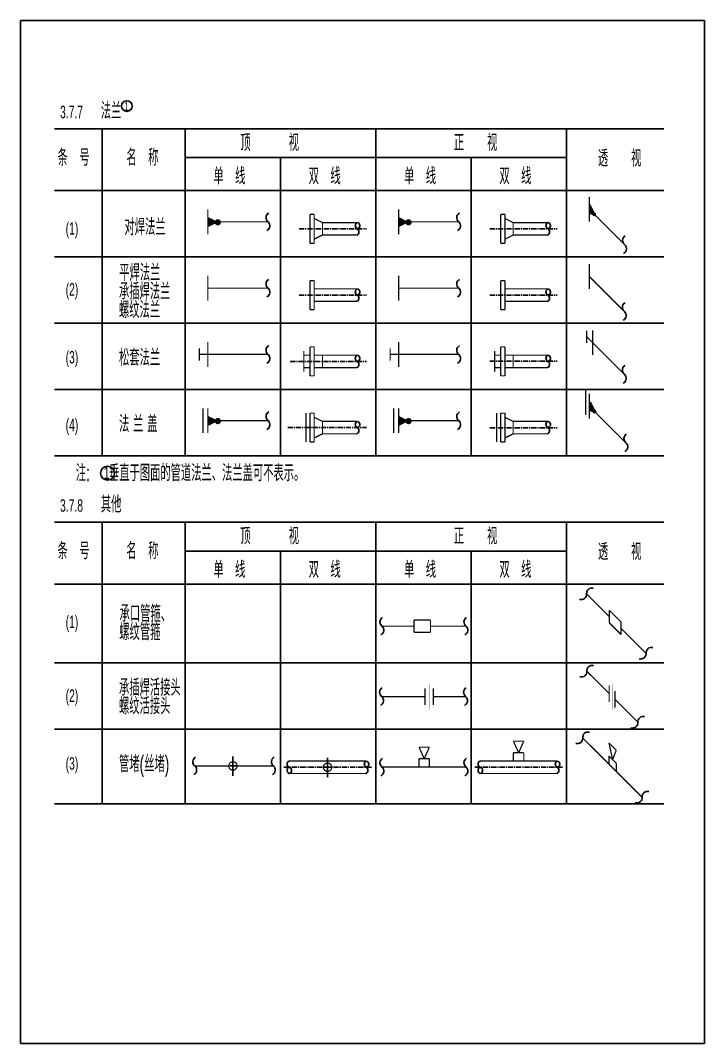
# Model space of a CAD drawing. Header units: inches. Extents: x -18 to 2014, y 4 to 801.
# Drawn here: x 1099.9 to 1264.9, y 283.3 to 530.3 of the extents above; entities that cross this region are included whole.
import ezdxf

# ---------------------------------------------------------------- set-up
doc = ezdxf.new("R2010")
doc.units = ezdxf.units.IN
doc.header["$MEASUREMENT"] = 0
doc.linetypes.add('CENTER', pattern=[2, 1.25, -0.25, 0.25, -0.25])
doc.layers.add('TEXT', color=6, linetype='Continuous')
doc.styles.get("Standard").update_dxf_attribs({"font": 'pdatxt.shx', "bigfont": 'hztxt.shx'})

# ---------------------------------------------------------------- blocks, each defined once
blk = doc.blocks.new('*X3')
at = {"color": 0}
for p, q in [((1613.410746696561, 291.1917765558359), (1613.802506521954, 291.5835363812286)), ((1613.413943824136, 291.2480066920004), (1613.775990017659, 291.6100528855231)), ((1613.417140951712, 291.3042368281649), (1613.749473513365, 291.6365693898176)), ((1613.420338079287, 291.3604669643294), (1613.72295700907, 291.6630858941122)), ((1613.423535206863, 291.4166971004937), (1613.696440504776, 291.6896023984066)), ((1613.966501277841, 290.9261342301286), (1613.426354446841, 291.4662810611287)), ((1613.426732334438, 291.4729272366582), (1613.669924000481, 291.7161189027011)), ((1614.059708953255, 290.8859595633039), (1613.429207569861, 291.5164609466983)), ((1613.429568040355, 291.1575648910408), (1613.829023026248, 291.5570198769341)), ((1613.429929462014, 291.5291573728227), (1613.643407496187, 291.7426354069956)), ((1614.152916628668, 290.8457848964794), (1613.43206069288, 291.5666408322675)), ((1613.433126589589, 291.5853875089873), (1613.616890991892, 291.7691519112901)), ((1614.246124304082, 290.8056102296549), (1613.4349138159, 291.6168207178367)), ((1613.436323717165, 291.6416176451518), (1613.590374487598, 291.7956684155846)), ((1614.339331979496, 290.7654355628302), (1613.43776693892, 291.6670006034062)), ((1613.43952084474, 291.6978477813161), (1613.563857983303, 291.822184919879)), ((1614.432539654909, 290.7252608960057), (1613.440620061939, 291.7171804889754)), ((1613.442717972316, 291.7540779174806), (1613.537341479009, 291.8487014241736)), ((1614.525747330323, 290.685086229181), (1613.443473184959, 291.767360374545)), ((1613.445915099891, 291.8103080536451), (1613.510824974714, 291.875217928468)), ((1614.618955005736, 290.6449115623565), (1613.446326307979, 291.8175402601142)), ((1613.449112227467, 291.8665381898097), (1613.48430847042, 291.9017344327626)), ((1614.712162681149, 290.604736895532), (1613.449179430998, 291.8677201456834)), ((1614.805370356564, 290.5645622287072), (1613.452032554018, 291.9179000312529)), ((1614.794933988446, 290.6280316054136), (1613.454885677038, 291.9680799168221)), ((1613.455506482618, 291.9789984621386), (1613.88380727087, 292.407299250391)), ((1614.739275063133, 290.7367235393153), (1613.457738800057, 292.0182598023916)), ((1613.457791966125, 291.9282509370572), (1613.901767385458, 292.3722263563903)), ((1613.458703610193, 292.0352285983031), (1613.865847156282, 292.4423721443919)), ((1614.683616137821, 290.8454154732164), (1613.460591923077, 292.0684396879608)), ((1613.461900737769, 292.0914587344677), (1613.847887041694, 292.4774450383927)), ((1614.627957212509, 290.9541074071175), (1613.463445046096, 292.1186195735301)), ((1613.465097865344, 292.1476888706322), (1613.829926927106, 292.5125179323936)), ((1614.572298287196, 291.0627993410192), (1613.466298169116, 292.1687994590996)), ((1613.466627544393, 291.1415913864898), (1613.855539530543, 291.5305033726397)), ((1613.46829499292, 292.2039190067967), (1613.811966812518, 292.5475908263944)), ((1614.516639361884, 291.1714912749203), (1613.469151292136, 292.2189793446688)), ((1613.471492120495, 292.260149142961), (1613.794006697929, 292.5826637203951)), ((1614.460980436572, 291.2801832088221), (1613.472004415155, 292.2691592302384)), ((1613.474689248071, 292.3163792791256), (1613.776046583341, 292.6177366143959)), ((1614.405321511259, 291.3888751427231), (1613.474857538175, 292.3193391158076)), ((1614.349662585947, 291.4975670766243), (1613.477710661195, 292.3695190013768)), ((1613.477886375646, 292.3726094152901), (1613.758086468753, 292.6528095083967)), ((1614.294003660635, 291.6062590105259), (1613.480563784214, 292.4196988869463)), ((1613.481083503222, 292.4288395514546), (1613.740126354165, 292.6878824023976)), ((1614.238344735322, 291.7149509444271), (1613.483416907234, 292.4698787725155)), ((1613.484280630797, 292.4850696876191), (1613.722166239577, 292.7229552963984)), ((1613.48430847042, 291.9017344327626), (1613.919727500047, 292.3371534623895)), ((1614.18268581001, 291.8236428783288), (1613.486270030254, 292.5200586580851)), ((1613.487477758373, 292.5412998237834), (1613.704206124988, 292.7580281903992)), ((1614.127026884698, 291.9323348122299), (1613.489123153273, 292.5702385436543)), ((1613.490674885948, 292.597529959948), (1613.6862460104, 292.7931010844)), ((1614.071367959385, 292.041026746131), (1613.491976276293, 292.6204184292235)), ((1613.493872013524, 292.6537600961125), (1613.668285895812, 292.8281739784008)), ((1614.015709034073, 292.1497186800327), (1613.494829399312, 292.670598314793)), ((1613.497069141099, 292.709990232277), (1613.650325781224, 292.8632468724016)), ((1613.96005010876, 292.2584106139338), (1613.497682522332, 292.7207782003623)), ((1613.500266268675, 292.7662203684415), (1613.632365666636, 292.8983197664024)), ((1613.904391183448, 292.3671025478355), (1613.500535645352, 292.7709580859318)), ((1613.848732258136, 292.4757944817366), (1613.503388768371, 292.8211379715011)), ((1613.50346339625, 292.8224505046059), (1613.614405552047, 292.9333926604032)), ((1613.503687048431, 291.1256178819388), (1613.882056034837, 291.5039868683451)), ((1613.793073332823, 292.5844864156377), (1613.506241891391, 292.8713178570703)), ((1613.506660523826, 292.8786806407704), (1613.596445437459, 292.968465554404)), ((1613.737414407511, 292.6931783495394), (1613.509095014411, 292.9214977426398)), ((1613.509857651401, 292.9349107769349), (1613.578485322871, 293.0035384484049)), ((1613.510824974714, 291.8752179284681), (1613.937687614635, 292.3020805683886)), ((1613.681755482199, 292.8018702834405), (1613.51194813743, 292.971677628209)), ((1613.513054778977, 292.9911409130993), (1613.560525208283, 293.0386113424057)), ((1613.626096556886, 292.9105622173423), (1613.51480126045, 293.0218575137786)), ((1613.516251906552, 293.0473710492639), (1613.542565093695, 293.0736842364065)), ((1613.570437631574, 293.0192541512433), (1613.51765438347, 293.0720373993478)), ((1613.537341479009, 291.8487014241736), (1613.955647729223, 292.2670076743879)), ((1613.540746552469, 291.1096443773877), (1613.908572539132, 291.4774703640506)), ((1613.563857983303, 291.8221849198791), (1613.973607843811, 292.231934780387)), ((1613.590374487598, 291.7956684155847), (1613.991567958399, 292.1968618863863)), ((1613.616890991892, 291.7691519112901), (1614.009528072987, 292.1617889923854)), ((1613.643407496187, 291.7426354069956), (1614.027488187576, 292.1267160983846)), ((1613.669924000481, 291.7161189027011), (1614.045448302164, 292.0916432043838)), ((1613.696440504776, 291.6896023984066), (1614.063408416752, 292.0565703103829)), ((1613.72295700907, 291.6630858941122), (1614.08136853134, 292.0214974163822)), ((1613.749473513365, 291.6365693898177), (1614.099328645928, 291.9864245223814)), ((1613.775990017659, 291.6100528855231), (1614.117288760517, 291.9513516283806)), ((1613.802506521954, 291.5835363812287), (1614.135248875105, 291.9162787343797)), ((1613.829023026248, 291.5570198769341), (1614.153208989693, 291.8812058403789)), ((1613.855539530543, 291.5305033726397), (1614.171169104281, 291.8461329463782)), ((1613.882056034837, 291.5039868683452), (1614.189129218869, 291.8110600523773)), ((1613.908572539132, 291.4774703640507), (1614.207089333458, 291.7759871583765)), ((1613.935089043426, 291.4509538597562), (1614.225049448046, 291.7409142643757)), ((1613.961605547721, 291.4244373554617), (1614.243009562634, 291.7058413703749)), ((1613.988122052015, 291.3979208511672), (1614.260969677222, 291.6707684763741)), ((1614.01463855631, 291.3714043468727), (1614.27892979181, 291.6356955823733)), ((1614.041155060604, 291.3448878425782), (1614.296889906398, 291.6006226883725)), ((1614.067671564899, 291.3183713382837), (1614.314850020987, 291.5655497943716)), ((1614.094188069193, 291.2918548339892), (1614.332810135575, 291.5304769003708)), ((1614.120704573488, 291.2653383296948), (1614.350770250163, 291.4954040063701)), ((1614.147221077782, 291.2388218254002), (1614.368730364751, 291.4603311123693)), ((1613.500462900773, 291.1270075642516), (1613.412088831743, 291.215381633282)), ((1613.593670576187, 291.0868328974268), (1613.414941954762, 291.2655615188515)), ((1613.686878251601, 291.0466582306024), (1613.417795077782, 291.3157414044207)), ((1613.780085927014, 291.0064835637779), (1613.420648200802, 291.36592128999)), ((1613.873293602428, 290.9663088969531), (1613.423501323821, 291.4161011755595)), ((1613.577806056507, 291.0936708728367), (1613.935089043426, 291.4509538597561)), ((1613.614865560545, 291.0776973682857), (1613.961605547721, 291.4244373554616)), ((1613.651925064583, 291.0617238637347), (1613.988122052015, 291.3979208511672)), ((1613.688984568621, 291.0457503591836), (1614.01463855631, 291.3714043468727)), ((1613.726044072659, 291.0297768546326), (1614.041155060604, 291.3448878425781)), ((1613.763103576696, 291.0138033500816), (1614.067671564899, 291.3183713382837)), ((1613.800163080735, 290.9978298455305), (1614.094188069193, 291.2918548339891)), ((1613.837222584772, 290.9818563409795), (1614.120704573488, 291.2653383296947)), ((1613.87428208881, 290.9658828364285), (1614.147221077782, 291.2388218254002)), ((1613.911341592848, 290.9499093318774), (1614.173737582077, 291.2123053211057)), ((1613.948401096886, 290.9339358273264), (1614.200254086371, 291.1857888168112)), ((1613.985460600924, 290.9179623227754), (1614.226770590666, 291.1592723125167)), ((1614.022520104962, 290.9019888182244), (1614.25328709496, 291.1327558082222)), ((1614.059579609, 290.8860153136733), (1614.279803599255, 291.1062393039277)), ((1614.096639113038, 290.8700418091223), (1614.306320103549, 291.0797227996332)), ((1614.133698617076, 290.8540683045713), (1614.332836607844, 291.0532062953387)), ((1614.170758121114, 290.8380948000203), (1614.359353112138, 291.0266897910442)), ((1614.173737582077, 291.2123053211058), (1614.386690479339, 291.4252582183684)), ((1614.200254086371, 291.1857888168112), (1614.404650593927, 291.3901853243676)), ((1614.207817625152, 290.8221212954692), (1614.385869616433, 291.0001732867498)), ((1614.226770590666, 291.1592723125167), (1614.422610708516, 291.3551124303668)), ((1614.24487712919, 290.8061477909182), (1614.412386120727, 290.9736567824552)), ((1614.25328709496, 291.1327558082223), (1614.440570823104, 291.320039536366)), ((1614.279803599255, 291.1062393039278), (1614.458530937692, 291.2849666423652)), ((1614.281936633228, 290.7901742863672), (1614.438902625022, 290.9471402781608)), ((1614.306320103549, 291.0797227996333), (1614.47649105228, 291.2498937483643)), ((1614.318996137266, 290.7742007818161), (1614.465419129316, 290.9206237738662)), ((1614.332836607844, 291.0532062953388), (1614.494451166868, 291.2148208543636)), ((1614.356055641304, 290.7582272772651), (1614.491935633611, 290.8941072695717)), ((1614.359353112138, 291.0266897910442), (1614.512411281456, 291.1797479603627)), ((1614.385869616433, 291.0001732867498), (1614.530371396045, 291.144675066362)), ((1614.393115145342, 290.7422537727141), (1614.518452137905, 290.8675907652773)), ((1614.412386120727, 290.9736567824553), (1614.548331510633, 291.1096021723612)), ((1614.43017464938, 290.7262802681631), (1614.5449686422, 290.8410742609828)), ((1614.438902625022, 290.9471402781608), (1614.566291625221, 291.0745292783603)), ((1614.465419129316, 290.9206237738663), (1614.584251739809, 291.0394563843595)), ((1614.467234153418, 290.710306763612), (1614.571485146494, 290.8145577566883)), ((1614.491935633611, 290.8941072695718), (1614.602211854397, 291.0043834903586)), ((1614.504293657456, 290.694333259061), (1614.598001650789, 290.7880412523938)), ((1614.518452137905, 290.8675907652773), (1614.620171968986, 290.969310596358)), ((1614.541353161494, 290.6783597545099), (1614.624518155083, 290.7615247480992)), ((1614.5449686422, 290.8410742609829), (1614.638132083574, 290.9342377023571)), ((1614.571485146494, 290.8145577566883), (1614.656092198162, 290.8991648083563)), ((1614.578412665532, 290.662386249959), (1614.651034659378, 290.7350082438048)), ((1614.598001650789, 290.7880412523938), (1614.67405231275, 290.8640919143555)), ((1614.61547216957, 290.6464127454079), (1614.677551163672, 290.7084917395103)), ((1614.624518155083, 290.7615247480993), (1614.692012427338, 290.8290190203546)), ((1614.651034659378, 290.7350082438049), (1614.709972541927, 290.7939461263539)), ((1614.652531673608, 290.6304392408569), (1614.704067667966, 290.6819752352158)), ((1614.677551163672, 290.7084917395104), (1614.727932656515, 290.758873232353)), ((1614.689591177646, 290.6144657363059), (1614.730584172261, 290.6554587309213)), ((1614.704067667967, 290.6819752352159), (1614.745892771103, 290.7238003383522)), ((1614.726650681684, 290.5984922317548), (1614.757100676556, 290.6289422266268)), ((1614.730584172261, 290.6554587309213), (1614.763852885691, 290.6887274443514)), ((1614.757100676556, 290.6289422266269), (1614.781813000279, 290.6536545503506)), ((1614.763710185721, 290.5825187272038), (1614.78361718085, 290.6024257223323)), ((1614.78361718085, 290.6024257223324), (1614.799773114868, 290.6185816563498)), ((1614.800769689759, 290.5665452226528), (1614.810133685145, 290.5759092180379))]:
    blk.add_line(p, q, dxfattribs=at)
blk = doc.blocks.new('BZH')
at = {"layer": 'TEXT', "color": 6}
for centre, start, end in [((0.5330142281600274, 0.6703013697842835), 120.0646550722237, 231.5087731403127), ((-0.5614378965001379, -0.6466804327719728), 296.5830063715022, 49.03599266516452)]:
    blk.add_arc(centre, 0.8563924881481542, start, end, dxfattribs=at)

msp = doc.modelspace()

# ---------------------------------------------------------------- linework, layer by layer
at = {"color": 3}
for p, q in [((1099.940105340264, 530.320735903989), (1264.940105340264, 530.320735903989)), ((1099.940105340264, 283.3207359039889), (1099.940105340264, 530.320735903989)), ((1264.940105340264, 530.320735903989), (1264.940105340264, 283.3207359039889)), ((1108.126785972081, 504.1648262490406), (1255.126785972081, 504.1648262490406)), ((1119.629031805599, 504.1648262490406), (1119.629031805599, 425.2308618544383)), ((1139.633527125543, 504.1648262490406), (1139.633527125543, 425.2308618544383)), ((1185.633527125543, 504.1648262490406), (1185.633527125543, 425.2308618544383)), ((1231.633527125543, 504.1648262490406), (1231.633527125543, 425.2308618544383)), ((1139.633527125543, 497.2308618544383), (1231.633527125543, 497.2308618544383)), ((1162.633527125543, 497.2308618544383), (1162.633527125543, 425.2308618544383)), ((1208.633527125543, 497.2308618544383), (1208.633527125543, 425.2308618544383)), ((1108.126785972081, 489.2308618544383), (1255.126785972081, 489.2308618544383)), ((1237.164135045256, 483.8809218265677), (1237.275064961662, 485.831924455323)), ((1237.275064961662, 485.831924455323), (1237.164135045256, 483.8809218265677)), ((1238.58852169618, 483.2669781907419), (1237.275064961662, 485.831924455323)), ((1237.164135045256, 483.8809218265677), (1238.58852169618, 483.2669781907419)), ((1108.126785972081, 473.2308618544383), (1255.126785972081, 473.2308618544383)), ((1108.126785972081, 457.2308618544383), (1255.126785972081, 457.2308618544383)), ((1108.126785972081, 441.2308618544383), (1255.126785972081, 441.2308618544383)), ((1237.327784370319, 438.1995247461737), (1237.216854453913, 436.2485221174186)), ((1237.216854453913, 436.2485221174186), (1237.327784370319, 438.1995247461737)), ((1238.641241104837, 435.6345784815929), (1237.327784370319, 438.1995247461737)), ((1237.216854453913, 436.2485221174186), (1238.641241104837, 435.6345784815929)), ((1108.126785972081, 425.2308618544383), (1255.126785972081, 425.2308618544383)), ((1108.126785972081, 409.165715297163), (1255.126785972081, 409.165715297163)), ((1119.629031805599, 409.165715297163), (1119.629031805599, 341.2317509025609)), ((1139.633527125543, 409.165715297163), (1139.633527125543, 341.2317509025609)), ((1185.633527125543, 409.165715297163), (1185.633527125543, 341.2317509025609)), ((1231.633527125543, 409.165715297163), (1231.633527125543, 341.2317509025609)), ((1139.633527125543, 402.2317509025607), (1231.633527125543, 402.2317509025607)), ((1162.633527125543, 402.2317509025607), (1162.633527125543, 341.2317509025609)), ((1208.633527125543, 402.2317509025607), (1208.633527125543, 341.2317509025609)), ((1108.126785972081, 394.2317509025607), (1255.126785972081, 394.2317509025607)), ((1108.126785972081, 375.2317509025607), (1255.126785972081, 375.2317509025607)), ((1108.126785972081, 359.2317509025609), (1255.126785972081, 359.2317509025609)), ((1151.184795839245, 352.601318297247), (1151.184795839245, 347.9491406282958)), ((1174.011114645633, 352.2896312039632), (1174.011114645633, 347.6374535350117)), ((1150.4016613073, 350.333848811469), (1151.967935810532, 350.333848811469)), ((1173.227980113687, 350.0221617181849), (1174.794254616919, 350.0221617181849)), ((1108.126785972081, 341.2317509025609), (1255.126785972081, 341.2317509025609)), ((1264.940105340264, 283.3207359039889), (1099.940105340264, 283.3207359039889))]:
    msp.add_line(p, q, dxfattribs=at)
at = {"color": 3, "linetype": 'CENTER'}
for p, q in [((1167.141363183244, 480.0212726700625), (1183.415902868119, 480.0212726700625)), ((1213.141363183244, 480.0212726700625), (1229.415902868119, 480.0212726700625)), ((1167.141363183244, 464.0212726700625), (1183.415902868119, 464.0212726700625)), ((1213.141363183244, 464.0212726700625), (1229.415902868119, 464.0212726700625)), ((1165.013367954933, 448.0212726700625), (1183.415902868119, 448.0212726700625)), ((1213.141363183244, 448.0283805824543), (1229.415902868119, 448.0283805824543)), ((1164.410096105433, 432.0212726700625), (1183.415902868119, 432.0212726700625)), ((1213.141363183244, 431.9507668056365), (1229.415902868119, 431.9507668056365)), ((1163.43231476273, 350.0221617181849), (1184.589914528536, 350.0221617181849)), ((1209.500463604913, 350.0221617181849), (1230.658063370719, 350.0221617181849))]:
    msp.add_line(p, q, dxfattribs=at)
at = {"color": 3}
for points, const_width in [([(1237.14310787126, 487.7123920156621), (1237.14310787126, 481.7123920156621)], 0.3), ([(1145.14310787126, 484.6944090347529), (1145.14310787126, 478.6944090347529)], 0.3), ([(1191.14310787126, 484.6944090347529), (1191.14310787126, 478.6944090347529)], 0.3), ([(1237.14310787126, 484.7123920156619), (1245.606427124087, 476.2490727628345)], 0.3), ([(1145.14310787126, 481.6944090347529), (1159.649470805495, 481.6944090347529)], 0.3), ([(1169.791190160853, 483.5212726700625), (1169.791190160852, 476.5212726700625)], 0.3), ([(1170.791190160852, 483.5212726700625), (1170.791190160852, 476.5212726700625)], 0.3), ([(1172.791190160852, 481.5212726700625), (1170.791190160852, 482.5212726700625)], 0.3), ([(1172.791190160852, 481.5212726700625), (1172.791190160852, 478.5212726700625)], 0.3), ([(1191.14310787126, 481.6944090347529), (1205.649470805495, 481.6944090347529)], 0.3), ([(1215.791190160852, 483.5212726700625), (1215.791190160852, 476.5212726700625)], 0.3), ([(1216.791190160852, 483.5212726700625), (1216.791190160852, 476.5212726700625)], 0.3), ([(1218.791190160852, 481.5212726700625), (1216.791190160852, 482.5212726700625)], 0.3), ([(1218.791190160852, 481.5212726700625), (1218.791190160852, 478.5212726700625)], 0.3), ([(1170.791190160852, 477.5212726700625), (1172.791190160852, 478.5212726700625)], 0.3), ([(1216.791190160852, 477.5212726700625), (1218.791190160852, 478.5212726700625)], 0.3), ([(1237.14310787126, 471.5220124294697), (1237.14310787126, 465.5220124294697)], 0.3), ([(1145.14310787126, 468.6944090347529), (1145.14310787126, 462.6944090347529)], 0.3), ([(1169.791190160853, 467.5212726700625), (1169.791190160852, 460.5212726700625)], 0.3), ([(1170.791190160852, 467.5212726700625), (1170.791190160852, 460.5212726700625)], 0.3), ([(1191.14310787126, 468.6944090347529), (1191.14310787126, 462.6944090347529)], 0.3), ([(1215.791190160852, 467.5212726700625), (1215.791190160852, 460.5212726700625)], 0.3), ([(1216.791190160852, 467.5212726700625), (1216.791190160852, 460.5212726700625)], 0.3), ([(1237.14310787126, 468.5220124294697), (1245.606427124087, 460.0586931766418)], 0.3), ([(1145.14310787126, 465.6944090347529), (1159.649470805495, 465.6944090347529)], 0.3), ([(1191.14310787126, 465.6944090347529), (1205.649470805495, 465.6944090347529)], 0.3), ([(1236.535711960061, 455.4616220447104), (1236.535711960061, 452.4616220447106)], 0.3), ([(1237.975321575302, 455.5220124294697), (1237.975321575302, 449.52201242947)], 0.3), ([(1145.14310787126, 452.6944090347529), (1145.14310787126, 446.6944090347529)], 0.3), ([(1191.14310787126, 452.6944090347529), (1191.14310787126, 446.6944090347529)], 0.3), ([(1236.535711960061, 453.9616220447106), (1245.606432563429, 444.8909014413433)], 0.3), ([(1143.107192428864, 451.1944090347529), (1143.107192428864, 448.1944090347529)], 0.3), ([(1143.107192428864, 449.6944090347529), (1159.649470805495, 449.6944090347529)], 0.3), ([(1168.291190160853, 450.5212726700625), (1168.291190160853, 445.5212726700625)], 0.3), ([(1169.791190160853, 451.5212726700625), (1169.791190160852, 444.5212726700625)], 0.3), ([(1170.791190160852, 451.5212726700625), (1170.791190160852, 444.5212726700625)], 0.3), ([(1172.791190160852, 449.5212726700625), (1172.791190160852, 446.5212726700625)], 0.3), ([(1189.107192428864, 451.1944090347529), (1189.107192428864, 448.1944090347529)], 0.3), ([(1189.107192428864, 449.6944090347529), (1205.649470805495, 449.6944090347529)], 0.3), ([(1214.291190160853, 450.5212726700625), (1214.291190160852, 445.5212726700625)], 0.3), ([(1215.791190160852, 451.5212726700625), (1215.791190160852, 444.5212726700625)], 0.3), ([(1216.791190160852, 451.5212726700625), (1216.791190160852, 444.5212726700625)], 0.3), ([(1218.791190160852, 449.5212726700625), (1218.791190160852, 446.5212726700625)], 0.3), ([(1236.294579733836, 441.0358615495052), (1236.294579733836, 435.0358615495052)], 0.3), ([(1237.14310787126, 440.1873334120815), (1237.14310787126, 434.1873334120815)], 0.3), ([(1237.14310787126, 437.187333412081), (1245.988348137864, 428.3420931454767)], 0.3), ([(1143.94310787126, 436.6944090347529), (1143.94310787126, 430.6944090347529)], 0.3), ([(1145.14310787126, 436.6944090347529), (1145.14310787126, 430.6944090347529)], 0.3), ([(1168.791190160853, 435.5212726700625), (1168.791190160852, 428.5212726700625)], 0.3), ([(1169.791190160853, 435.5212726700625), (1169.791190160852, 428.5212726700625)], 0.3), ([(1170.791190160853, 435.5212726700625), (1170.791190160852, 428.5212726700623)], 0.3), ([(1170.791190160853, 435.5212726700625), (1170.791190160852, 428.5212726700623)], 0.3), ([(1170.791190160852, 435.5212726700625), (1170.791190160852, 428.5212726700625)], 0.3), ([(1189.94310787126, 436.6944090347529), (1189.94310787126, 430.6944090347529)], 0.3), ([(1191.14310787126, 436.6944090347529), (1191.14310787126, 430.6944090347529)], 0.3), ([(1214.791190160852, 435.5212726700625), (1214.791190160852, 428.5212726700625)], 0.3), ([(1215.791190160852, 435.5212726700625), (1215.791190160852, 428.5212726700625)], 0.3), ([(1216.791190160852, 435.5212726700625), (1216.791190160852, 428.5212726700625)], 0.3), ([(1216.791190160852, 435.5212726700625), (1216.791190160852, 428.5212726700623)], 0.3), ([(1216.791190160852, 435.5212726700625), (1216.791190160852, 428.5212726700623)], 0.3), ([(1145.14310787126, 433.6944090347529), (1159.649470805495, 433.6944090347529)], 0.3), ([(1172.791190160852, 433.5212726700625), (1170.791190160852, 434.5212726700625)], 0.3), ([(1172.791190160852, 433.5212726700625), (1172.791190160852, 430.5212726700625)], 0.3), ([(1191.14310787126, 433.6944090347529), (1205.649470805495, 433.6944090347529)], 0.3), ([(1218.791190160852, 433.5212726700625), (1216.791190160852, 434.5212726700625)], 0.3), ([(1218.791190160852, 433.5212726700625), (1218.791190160852, 430.5212726700625)], 0.3), ([(1170.791190160852, 429.5212726700625), (1172.791190160852, 430.5212726700625)], 0.3), ([(1216.791190160852, 429.5212726700625), (1218.791190160852, 430.5212726700625)], 0.3), ([(1236.509912476522, 391.8561147614644), (1241.966605150748, 386.399422087239)], 0.3), ([(1241.966605150747, 387.899422087239), (1241.966605150747, 384.899422087239)], 0.3), ([(1241.966605150747, 387.899422087239), (1244.795032275494, 385.0709949624928)], 0.3), ([(1194.841429252923, 385.580756872296), (1194.841429252923, 382.580756872296)], 0.3), ([(1194.841429252923, 385.580756872296), (1198.841429252923, 385.580756872296)], 0.3), ([(1198.841429252923, 385.580756872296), (1198.841429252923, 382.580756872296)], 0.3), ([(1187.124500467331, 384.080756872296), (1194.841429252923, 384.080756872296)], 0.3), ([(1198.841429252923, 384.080756872296), (1207.394486828186, 384.080756872296)], 0.3), ([(1244.795032275494, 382.0709949624925), (1241.966605150747, 384.899422087239)], 0.3), ([(1244.795032275494, 385.0709949624928), (1244.795032275494, 382.0709949624925)], 0.3), ([(1244.795032275494, 383.5709949624925), (1250.842957286842, 377.5230699511449)], 0.3), ([(1194.841429252923, 382.580756872296), (1198.841429252923, 382.580756872296)], 0.3), ([(1236.558905033067, 373.1853308743612), (1241.933918801585, 367.8103171058434)], 0.3), ([(1197.498211471944, 369.0842906724743), (1197.498211471944, 365.0842906724743)], 0.3), ([(1198.526158380691, 370.0163771952419), (1198.507256671389, 363.9899498152438)], 0.1), ([(1199.498211471944, 369.0842906724743), (1199.498211471944, 365.0842906724743)], 0.3), ([(1241.933918801585, 369.8103171058438), (1241.933918801585, 365.8103171058438)], 0.3), ([(1242.66348059516, 370.022038236753), (1242.644578885858, 363.9956108567551)], 0.1), ([(1243.348132363958, 368.3961035434707), (1243.348132363958, 364.3961035434707)], 0.3), ([(1187.047825129044, 367.0842906724743), (1197.498211471944, 367.0842906724743)], 0.3), ([(1199.498211471944, 367.0842906724743), (1207.317811489899, 367.0842906724743)], 0.3), ([(1243.348132363958, 366.3961035434705), (1248.87742456282, 360.8668113446082)], 0.3), ([(1218.846553737543, 356.3221617181849), (1221.346553737543, 356.3221617181849)], 0.3), ([(1220.096553737543, 353.5221617181849), (1218.846553737543, 356.3221617181849)], 0.3), ([(1221.346553737543, 356.3221617181849), (1220.096553737543, 353.5221617181849)], 0.3), ([(1235.561770515774, 357.0994947197974), (1249.894815326093, 342.7664499094779)], 0.3), ([(1241.890649393078, 355.8818856797137), (1243.658416346044, 354.1141187267474)], 0.3), ([(1241.890649393078, 355.8818856797137), (1242.774532869561, 351.8867323660098)], 0.3), ([(1196.074886810232, 354.880756872296), (1198.574886810232, 354.880756872296)], 0.3), ([(1197.324886810232, 352.080756872296), (1196.074886810232, 354.880756872296)], 0.3), ([(1198.574886810232, 354.880756872296), (1197.324886810232, 352.080756872296)], 0.3), ([(1218.846553737543, 353.5221617181849), (1221.346553737543, 353.5221617181849)], 0.3), ([(1218.846553737543, 353.5221617181849), (1218.846553737543, 351.5221617181849)], 0.3), ([(1221.346553737543, 353.5221617181849), (1221.346553737543, 351.5221617181849)], 0.3), ([(1242.774532869561, 351.8867323660098), (1243.658416346044, 354.1141187267474)], 0.3), ([(1196.074886810232, 352.080756872296), (1196.074886810232, 350.080756872296)], 0.3), ([(1196.074886810232, 352.080756872296), (1198.574886810232, 352.080756872296)], 0.3), ([(1198.574886810232, 352.080756872296), (1198.574886810232, 350.080756872296)], 0.3), ([(1241.890649393078, 352.7706158424929), (1243.658416346044, 351.0028488895267)], 0.3), ([(1241.890649393078, 352.7706158424929), (1241.890649393078, 350.7706158424929)], 0.3), ([(1243.658416346044, 351.0028488895267), (1243.658416346044, 349.0028488895267)], 0.3), ([(1142.004689816067, 350.333848811469), (1150.184795839245, 350.333848811469)], 0.3), ([(1152.184795839245, 350.333848811469), (1160.971769116196, 350.333848811469)], 0.3), ([(1187.124500467331, 350.080756872296), (1207.394486828186, 350.080756872296)], 0.3)]:
    msp.add_lwpolyline(points, dxfattribs=dict(at, const_width=const_width))
for points in [[(1147.660982642431, 481.6410772239706, 0, 2.4, 0), (1145.227240979523, 481.6391440677267, 2.4, 2.4, 0)], [(1193.660982642431, 481.6410772239706, 0, 2.4, 0), (1191.227240979523, 481.6391440677267, 2.4, 2.4, 0)], [(1147.660982642431, 433.6410772239706, 0, 2.4, 0), (1145.227240979523, 433.6391440677267, 2.4, 2.4, 0)], [(1193.660982642431, 433.6410772239706, 0, 2.4, 0), (1191.227240979523, 433.6391440677267, 2.4, 2.4, 0)]]:
    msp.add_lwpolyline(points, format="xyseb", dxfattribs=at)
for points, const_width in [([(1147.173406133223, 481.5935227973071, 1), (1147.923406133223, 481.5935227973071, 1)], 0.75), ([(1193.173406133223, 481.5935227973071, 1), (1193.923406133223, 481.5935227973071, 1)], 0.75), ([(1238.16953783553, 483.6741206820032, 1), (1238.487735887063, 483.3559226304693, 1)], 0.45), ([(1238.222257244187, 436.041720972854, 1), (1238.540455295721, 435.72352292132, 1)], 0.45), ([(1147.173406133223, 433.5935227973071, 1), (1147.923406133223, 433.5935227973071, 1)], 0.75), ([(1193.173406133223, 433.5935227973071, 1), (1193.923406133223, 433.5935227973071, 1)], 0.75)]:
    msp.add_lwpolyline(points, format="xyb", close=True, dxfattribs=dict(at, const_width=const_width))
at = {"color": 3, "linetype": 'Continuous', "const_width": 0.3}
for points in [[(1169.791190160852, 483.5212726700625), (1170.791190160853, 483.5212726700625)], [(1172.791190160853, 481.5212726700625), (1181.089006056635, 481.5212726700625)], [(1215.791190160852, 483.5212726700625), (1216.791190160852, 483.5212726700625)], [(1218.791190160852, 481.5212726700625), (1227.089006056634, 481.5212726700625)], [(1172.791190160853, 478.5212726700625), (1181.089006056635, 478.5212726700625)], [(1218.791190160852, 478.5212726700625), (1227.089006056634, 478.5212726700625)], [(1169.791190160853, 476.5212726700625), (1170.791190160852, 476.5212726700625)], [(1215.791190160852, 476.5212726700625), (1216.791190160852, 476.5212726700625)], [(1169.791190160852, 467.5212726700625), (1170.791190160853, 467.5212726700625)], [(1215.791190160852, 467.5212726700625), (1216.791190160852, 467.5212726700625)], [(1170.791190160852, 465.5212726700625), (1181.089006056635, 465.5212726700625)], [(1216.791190160852, 465.5212726700625), (1227.089006056634, 465.5212726700625)], [(1170.791190160852, 462.5212726700625), (1181.089006056635, 462.5212726700625)], [(1216.791190160852, 462.5212726700625), (1227.089006056634, 462.5212726700625)], [(1169.791190160853, 460.5212726700625), (1170.791190160852, 460.5212726700625)], [(1215.791190160852, 460.5212726700625), (1216.791190160852, 460.5212726700625)], [(1168.291190160853, 449.5212726700625), (1169.791190160853, 449.5212726700625)], [(1169.791190160852, 451.5212726700625), (1170.791190160853, 451.5212726700625)], [(1170.791190160852, 449.5212726700625), (1181.089006056635, 449.5212726700625)], [(1214.291190160853, 449.5212726700625), (1215.791190160852, 449.5212726700625)], [(1215.791190160852, 451.5212726700625), (1216.791190160852, 451.5212726700625)], [(1216.791190160852, 449.5212726700625), (1227.089006056634, 449.5212726700625)], [(1168.291190160853, 446.5212726700625), (1169.791190160853, 446.5212726700625)], [(1169.791190160853, 444.5212726700625), (1170.791190160852, 444.5212726700625)], [(1170.791190160852, 446.5212726700625), (1181.089006056635, 446.5212726700625)], [(1214.291190160852, 446.5212726700625), (1215.791190160852, 446.5212726700625)], [(1215.791190160852, 444.5212726700625), (1216.791190160852, 444.5212726700625)], [(1216.791190160852, 446.5212726700625), (1227.089006056634, 446.5212726700625)], [(1169.791190160852, 435.5212726700625), (1170.791190160853, 435.5212726700625)], [(1215.791190160852, 435.5212726700625), (1216.791190160852, 435.5212726700625)], [(1172.791190160853, 433.5212726700625), (1181.089006056635, 433.5212726700625)], [(1218.791190160852, 433.5212726700625), (1227.089006056634, 433.5212726700625)], [(1172.791190160853, 430.5212726700625), (1181.089006056635, 430.5212726700625)], [(1218.791190160852, 430.5212726700625), (1227.089006056634, 430.5212726700625)], [(1169.791190160853, 428.5212726700625), (1170.791190160852, 428.5212726700625)], [(1215.791190160852, 428.5212726700625), (1216.791190160852, 428.5212726700625)], [(1164.741658007196, 351.5221617181849), (1183.264759356007, 351.5221617181849)], [(1210.809806849379, 351.5221617181849), (1229.332908198189, 351.5221617181849)], [(1164.741658007196, 348.5221617181849), (1183.264759356007, 348.5221617181849)], [(1210.809806849379, 348.5221617181849), (1229.332908198189, 348.5221617181849)]]:
    msp.add_lwpolyline(points, dxfattribs=at)
at = {"color": 3, "const_width": 0.3}
for points in [[(1151.570593144362, 349.4112652437823, 7523.169303903484), (1151.570102560649, 349.4110602493157, 7523.169303903484)], [(1174.396911950749, 349.0995781504983, 7523.169303903484), (1174.396421367037, 349.0993731560316, 7523.169303903484)]]:
    msp.add_lwpolyline(points, format="xyb", dxfattribs=at)
at = {"color": 3}
for centre, radius in [((1125.579990197842, 509.6532408940728), 1.284043511688708), ((1120.944319845344, 421.0066553215902), 1.682416818824947)]:
    msp.add_circle(centre, radius, dxfattribs=at)
at = {"layer": 'TEXT', "color": 3}
for centre, radius, start, end in [((1181.532848309992, 480.7591646277113), 0.8368657325077827, 114.4019732213408, 241.8521005689179), ((1180.743266868764, 479.2833807124135), 0.8368657325077827, 294.4019732213408, 69.48380954335941), ((1181.048458109414, 480.7882737376013), 0.7459970095875951, 284.842137480507, 79.28872294194213), ((1227.532848309991, 480.7591646277113), 0.8368657325077827, 114.4019732213408, 241.8521005689179), ((1226.743266868763, 479.2833807124135), 0.8368657325077827, 294.4019732213408, 69.48380954335941), ((1227.048458109414, 480.7882737376013), 0.7459970095875951, 284.842137480507, 79.28872294194213), ((1181.532848309992, 464.7591646277113), 0.8368657325077827, 114.4019732213408, 241.8521005689179), ((1181.048458109414, 464.7882737376013), 0.7459970095875951, 284.842137480507, 79.28872294194213), ((1227.532848309991, 464.7591646277113), 0.8368657325077827, 114.4019732213408, 241.8521005689179), ((1227.048458109414, 464.7882737376013), 0.7459970095875951, 284.842137480507, 79.28872294194213), ((1180.743266868764, 463.2833807124135), 0.8368657325077827, 294.4019732213408, 69.48380954335941), ((1226.743266868763, 463.2833807124135), 0.8368657325077827, 294.4019732213408, 69.48380954335941), ((1181.532848309992, 448.7591646277113), 0.8368657325077827, 114.4019732213408, 241.8521005689179), ((1180.743266868764, 447.2833807124135), 0.8368657325077827, 294.4019732213408, 69.48380954335941), ((1181.048458109414, 448.7882737376013), 0.7459970095875951, 284.842137480507, 79.28872294194213), ((1227.532848309991, 448.7591646277113), 0.8368657325077827, 114.4019732213408, 241.8521005689179), ((1226.743266868763, 447.2833807124135), 0.8368657325077827, 294.4019732213408, 69.48380954335941), ((1227.048458109414, 448.7882737376013), 0.7459970095875951, 284.842137480507, 79.28872294194213), ((1181.532848309992, 432.7591646277113), 0.8368657325077827, 114.4019732213408, 241.8521005689179), ((1181.048458109414, 432.7882737376013), 0.7459970095875951, 284.842137480507, 79.28872294194213), ((1227.532848309991, 432.7591646277113), 0.8368657325077827, 114.4019732213408, 241.8521005689179), ((1227.048458109414, 432.7882737376013), 0.7459970095875951, 284.842137480507, 79.28872294194213), ((1180.743266868764, 431.2833807124135), 0.8368657325077827, 294.4019732213408, 69.48380954335941), ((1226.743266868763, 431.2833807124135), 0.8368657325077827, 294.4019732213408, 69.48380954335941), ((1165.087397195067, 350.7600536758337), 0.8368657325077827, 114.4019732213408, 249.4838095433594), ((1183.708601609364, 350.7600536758337), 0.8368657325077827, 114.4019732213408, 241.8521005689179), ((1183.224211408786, 350.7891627857237), 0.7459970095875951, 284.842137480507, 79.28872294194213), ((1211.155546037249, 350.7600536758337), 0.8368657325077827, 114.4019732213408, 249.4838095433594), ((1229.776750451547, 350.7600536758337), 0.8368657325077827, 114.4019732213408, 241.8521005689179), ((1229.292360250969, 350.7891627857237), 0.7459970095875951, 284.842137480507, 79.28872294194213), ((1165.087397195067, 349.2842697605359), 0.8368657325077827, 118.1478994310819, 245.5980267786592), ((1164.603006994489, 349.2551606506459), 0.7459970095875951, 280.7112770580579, 75.15786251949297), ((1182.919020168136, 349.2842697605359), 0.8368657325077827, 294.4019732213408, 69.48380954335941), ((1211.155546037249, 349.2842697605359), 0.8368657325077827, 118.1478994310819, 245.5980267786592), ((1210.671155836672, 349.2551606506459), 0.7459970095875951, 280.7112770580579, 75.15786251949297), ((1228.987169010318, 349.2842697605359), 0.8368657325077827, 294.4019732213408, 69.48380954335941)]:
    msp.add_arc(centre, radius, start, end, dxfattribs=at)

# ---------------------------------------------------------------- block references
at = {"color": 3}
for p in [(-376.2451632011318, 192.7146201848717), (-376.1924437924747, 145.0822204757227)]:
    msp.add_blockref('*X3', p, dxfattribs=at)
at = {"color": 3, "xscale": 1.5, "yscale": 1.5, "zscale": 1.5}
for p in [(1159.651711813908, 481.7010072399335), (1205.651711813908, 481.7010072399335), (1245.667595784382, 476.1972353737804), (1159.651711813908, 465.7010072399335), (1205.651711813908, 465.7010072399335), (1245.606427124075, 460.0586931766528), (1159.651711813908, 449.7010072399335), (1205.651711813908, 449.7010072399335), (1245.606432563416, 444.8909014413539), (1159.651711813908, 433.7010072399335), (1205.651711813908, 433.7010072399335), (1245.994598405726, 428.3451741488544), (1187.124500467331, 384.080756872296), (1207.394486828186, 384.080756872296), (1187.047825129044, 367.0842906724743), (1207.317811489899, 367.0842906724743), (1142.004689816067, 350.3404470166493), (1160.974010124608, 350.3404470166493), (1187.124500467331, 350.080756872296), (1207.394486828186, 350.080756872296)]:
    msp.add_blockref('BZH', p, dxfattribs=at)
at = {"color": 3, "xscale": 1.499999999999932, "yscale": 1.5, "zscale": 1.5, "rotation": 315}
for p in [(1236.509912476522, 391.8561147614644), (1250.842957286842, 377.5230699511449), (1236.558905033067, 373.1853308743612), (1248.87742456282, 360.8668113446082), (1235.561770515774, 357.0994947197974), (1249.894815326093, 342.7664499094779)]:
    msp.add_blockref('BZH', p, dxfattribs=at)

# ---------------------------------------------------------------- texts
at = {"color": 3, "width": 0.62}
for s, height, p in [('3.7.7', 3, (1109.491298324565, 506.7183839890584)), ('法兰', 4, (1119.316152299705, 506.5070314853022)), ('1', 2.1, (1125.019102513881, 508.5377719941114)), ('顶          视', 4, (1152.959582154207, 498.8340041063018)), ('正      视', 4, (1204.485087809819, 498.8340041063018)), ('条   号', 4, (1108.886255919405, 495.241819690863)), ('名   称', 4, (1125.494799094241, 495.241819690863)), ('透      视', 4, (1239.232961093591, 495.050868733606)), ('单   线', 4, (1146.463342813357, 490.7515904880136)), ('双   线', 4, (1169.463342813357, 490.7515904880136)), ('单   线', 4, (1192.463342813357, 490.7515904880136)), ('双   线', 4, (1215.463342813357, 490.7515904880136)), ('(1)', 3, (1110.839350309455, 478.6120463291498)), ('对焊法兰', 4, (1125.013550451114, 478.4478350499967)), ('平焊法兰', 4, (1123.776000190292, 467.4498787434018)), ('(2)', 3, (1110.839350309455, 463.8955212175916)), ('承插焊法兰', 4, (1123.707749266924, 462.910619706343)), ('螺纹法兰', 4, (1123.707749266924, 458.4597418031443)), ('(3)', 3, (1110.839350309455, 447.5286348253622)), ('松套法兰', 4, (1123.707749266924, 446.9274677259216)), ('法 兰 盖', 4, (1123.707749266924, 430.9163833262581)), ('(4)', 3, (1110.839350309455, 431.161748433133)), ('注:     垂直于图面的管道法兰、法兰盖可不表示。', 4, (1113.274803150794, 419.0749925417907)), ('1', 3, (1120.009011149469, 419.5734870966383)), ('其他', 4, (1119.316152299705, 411.5079205334246)), ('3.7.8', 3, (1109.491298324565, 411.7192730371808)), ('顶          视', 4, (1152.959582154207, 403.8348931544243)), ('正      视', 4, (1204.485087809819, 403.8348931544243)), ('条   号', 4, (1108.886255919405, 400.2427087389856)), ('名   称', 4, (1125.494799094241, 400.2427087389856)), ('透      视', 4, (1239.232961093591, 400.0517577817287)), ('单   线', 4, (1146.463342813357, 395.752479536136)), ('双   线', 4, (1169.463342813357, 395.752479536136)), ('单   线', 4, (1192.463342813357, 395.752479536136)), ('双   线', 4, (1215.463342813357, 395.752479536136)), ('承口管箍、', 4, (1123.852970603816, 385.1239846990632)), ('(1)', 3, (1110.839350309455, 383.6129353772722)), ('螺纹管箍', 4, (1123.776000190292, 380.6981983177212)), ('承插焊活接头', 4, (1123.707749266924, 367.2671805895314)), ('(2)', 3, (1110.839350309455, 365.8036234892778)), ('螺纹活接头', 4, (1123.707749266924, 362.8163026863327)), ('管堵(丝堵)', 4, (1123.707749266924, 348.8355726305063)), ('(3)', 3, (1110.839350309455, 349.4367397299469))]:
    msp.add_text(s, height=height, dxfattribs=at).set_placement(p)

doc.saveas('drawing.dxf')
